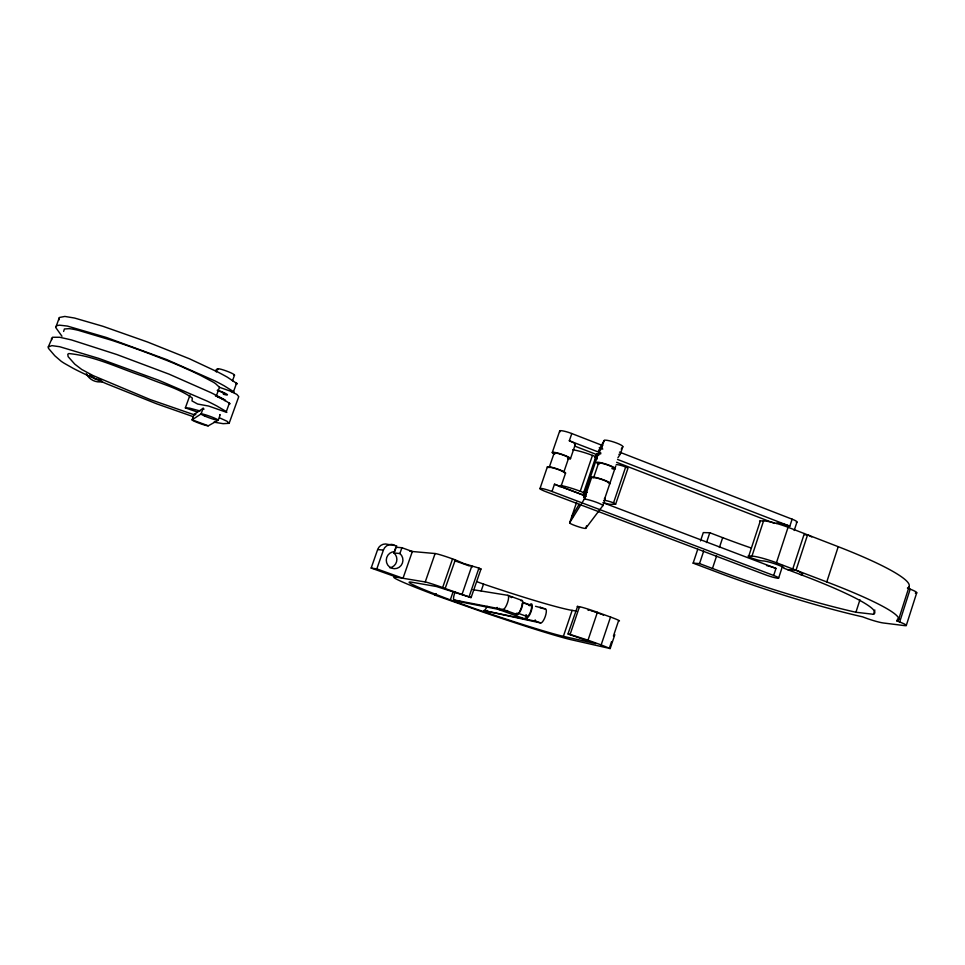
<?xml version="1.0" encoding="UTF-8"?>
<svg xmlns="http://www.w3.org/2000/svg" width="965" height="965" viewBox="0 0 965 965"><rect width="100%" height="100%" fill="white"/><g stroke="black" fill="none" stroke-linecap="round" stroke-linejoin="round"><path stroke-width="1.45" d="M229.441 403.816L230.14 403.708L220.008 397.339A110.155 10.965 20.4 0 0 210.756 392.562L169.14 374.179L116.825 354.529L71.362 339.897L59.806 337.28L52.52 337.255L48.274 346.954L48.491 348.377L54.836 355.796L61.145 361.248A111.614 10.386 20.2 0 0 64.197 363.25L73.195 368.341A99.13 9.18 20.2 0 0 87.188 375.204L95.209 378.847A115.33 10.772 20.2 0 0 106.633 383.805L156.523 403.768L193.121 416.627M51.495 338.305L51.688 339.789M235.991 383.817L237.33 383.841L227.318 377.158A110.034 12.304 20.5 0 0 218.138 372.213L189.514 358.811L147.5 341.996L102.809 326.254L74.546 318.04L64.848 316.436L59.372 317.485L55.741 327.521L61.965 336.254M59.01 318.148L59.142 319.801M906.28 625.501L916.714 592.836M697.755 549.266L693.135 563.15L720.131 573.307A143.894 15.766 17.8 0 0 862.638 616.852L865.267 617.841A13.98 1.423 17.6 0 0 883.421 622.992L904.301 625.585A14.366 1.484 17.4 0 0 899.67 622.003L896.943 620.965L897.607 618.915M898.548 619.675L909.163 586.503M899.67 622.003L910.176 589.145L907.462 588.095A140.383 17.949 17.7 0 0 838.223 546.685L807.572 534.827L804.738 534.767M693.135 563.15L699.541 563.596L712.472 568.457A145.619 16.2 17.8 0 0 855.919 612.256L873.482 614.283L874.845 610.025M855.919 612.256L859.948 599.772M896.943 620.965A140.637 15.138 17.9 0 0 826.776 581.931L838.223 546.685M778.61 578.107L782.736 565.502M794.195 530.485L796.945 522.077M800.468 574.537A19.023 2.195 17.7 0 0 792.76 568.976L804.34 533.573L788.067 527.276A18.986 2.63 17.5 0 0 763.556 520.919L760.336 520.907A7.563 1.049 17.6 0 0 759.962 521.631M787.609 569.639L796.016 570.219L807.572 534.827M760.336 520.907L748.804 555.912L751.976 556.081A19.023 2.22 17.8 0 1 776.439 562.752L788.067 527.276M773.677 575.466L552.004 491.487A9.626 1.134 18.7 0 0 540.424 488.362A9.626 1.134 18.7 0 0 546.142 491.788L765.559 574.826A9.493 1.037 17.9 0 0 777.681 578.204A9.493 1.037 17.9 0 0 773.677 575.466L775.993 568.409L602.92 502.632M776.68 523.537A9.469 1.327 17.5 0 1 780.564 523.428A9.469 1.327 17.5 0 1 789.828 526.202L792.12 519.182L619.506 452.103M751.976 556.081L763.556 520.919M700.518 540.931L703.292 532.596L709.794 532.74L722.676 537.65A145.353 19.191 17.6 0 0 750.71 547.831M699.541 563.596L703.738 550.967M706.525 542.559L709.794 532.74M712.472 568.457L716.645 555.852M719.432 547.457L722.676 537.65M436.192 593.644L435.661 595.176L434.781 595.067L482.922 612.051A110.625 4.113 19.1 0 0 571.292 639.747L610.182 648.552L601.159 644.909L610.531 617.045L597.407 612.28A14.692 0.832 18.8 0 0 579.47 606.72L577.263 606.43L579.555 607.48M609.265 648.456L611.581 641.568M613.426 636.056L618.517 620.893A14.68 0.832 18.8 0 0 610.531 617.045M610.182 648.552L614.826 634.717M409.86 551.28L435.106 553.536A15.03 0.893 19.1 0 1 452.561 558.892L455.323 559.893L445.13 588.541L471.113 597.6L436.337 586.491L412.248 582.293A111.096 4.125 19 0 0 450.305 599.892L475.057 608.734A111.735 4.198 19.1 0 0 563.367 636.357L572.149 610.387L576.563 611.159M563.367 636.357L595.815 643.631L567.939 634.005L577.589 606.406M603.74 500.353A11.496 1.423 18.5 0 0 604.126 500.353A7.648 0.941 18.5 0 1 613.535 502.862L625.67 466.976L627.974 468.266L615.622 504.2L610.411 504.321A7.599 0.929 18.5 0 1 603.776 502.777M568.252 634.017L570.11 634.427L579.47 606.72M601.159 644.909L588.011 640.193L597.407 612.28M539.954 488.652L547.36 466.903M604.416 498.459A9.867 1.23 18.5 0 0 605.345 498.29L602.848 505.684L585.719 528.337A8.504 0.881 18.7 0 1 577.167 526.347A8.504 0.881 18.7 0 1 569.627 522.849L576.612 502.331M560.532 485.443A18.962 2.328 18.6 0 1 580.255 491.269L592.45 455.396L595.863 456.722A11.471 1.677 18.4 0 0 597.299 458.845M585.888 494.828A11.496 1.423 18.5 0 1 583.68 492.572L595.863 456.722M598.228 454.032L583.632 496.975L586.684 491.957A9.867 1.23 18.5 0 0 587.094 492.572M569.627 522.849L584.175 499.339L591.702 477.205M595.405 459.147L601.69 447.784L604.187 440.438A9.831 1.556 18.3 0 1 614.319 442.211A9.831 1.556 18.3 0 1 622.811 446.723L620.326 454.069L617.926 457.724M593.559 477.832L598.565 463.116M585.719 528.337L586.587 525.78M604.597 498.977L615.779 465.974M552.004 491.487L554.477 484.225L586.225 496.287M574.561 444.563A9.602 1.448 18.6 0 0 569.326 440.776L571.799 433.55L602.667 445.553M568.662 457.953L563.741 472.368A7.696 1.013 18.7 0 0 556.479 468.93A7.696 1.013 18.7 0 0 549.169 467.518L554.175 453.043M561.087 486.203L565.562 473.091M570.472 458.677L575.381 444.298M481.173 590.942L483.525 584.09A111.566 6.104 19.1 0 0 572.149 610.387M450.305 599.892L453.152 591.654M462.006 594.488L471.861 565.9M469.074 596.744L478.942 568.083L463.67 563.488L455.323 559.893M471.113 597.552L481.004 568.988L478.942 568.083M552.282 452.513L559.748 430.848M435.661 595.176A110.312 4.077 19.1 0 1 396.362 577.179L425.239 581.967L435.106 553.536M425.239 581.967A15.042 0.615 19.2 0 1 442.645 587.54L452.561 558.892M389.788 567.782A8.396 8.203 -82.3 0 0 393.877 552.945L395.879 547.227L401.91 547.722L412.344 551.498L403.008 578.288L376.808 568.904L371.163 568.059L377.653 549.555A8.396 8.215 -83.3 0 1 388.159 544.441L396.687 545.828L394.649 551.654A8.54 8.335 -82.5 0 0 386.627 562.692A8.54 8.335 -82.5 0 0 399.245 567.239A8.54 8.335 -82.5 0 0 399.884 553.536L401.91 547.722M376.808 568.904L383.394 550.086A8.54 8.347 -83.5 0 1 394.07 544.875M216.281 396.132L219.477 387.303L215.509 383.612A46.706 5.115 20.3 0 0 213.265 382.164L200.599 375.433A98.659 10.543 20.5 0 0 192.288 371.453L181.239 366.483A75.041 8.13 20.4 0 0 167.826 360.85L149.768 353.817A116.717 12.328 20.4 0 0 111.88 340.356L78.129 330.283A55.68 6.043 20.6 0 0 69.166 328.643L64.39 328.993L63.63 331.441M232.469 380.849L234.495 375.24M194.146 414.769L149.961 399.474L93.05 375.578L81.711 369.462L74.763 364.131L68.129 356.64L67.791 354.252L68.841 353.552C95.149 356.061 119.684 368.63 144.666 376.76C160.467 383.744 178.223 387.942 192.337 398.05L192.011 400.921L197.608 404.033L208.585 406.036L226.811 412.405L226.329 411.572L229.417 403.02M219.477 387.303A10.313 1.122 20.1 0 1 221.709 388.087L234.23 392.502L233.53 391.633L236.618 383.093M213.904 422.151L223.132 423.671L229.127 423.321L238.765 396.627L236.847 394.395L230.659 391.356M197.15 411.959L185.352 407.893L189.948 395.24M204.061 409.112A9.143 0.869 20 0 1 203.145 408.267L194.061 414.492L192.119 419.823A8.637 0.736 19.9 0 0 199.393 423.309A8.637 0.736 19.9 0 0 208.283 425.806L218.199 420.257L220.249 414.624A9.143 0.869 20 0 1 219.646 414.648M203.145 408.267L201.094 413.913L192.119 419.823L208.283 425.806M216.329 371.959L217.475 368.799L215.279 370.669M594.85 457.506L596.997 453.574M598.445 450.945L604.187 440.438M55.789 326.785L56.851 325.651L59.516 325.169L67.393 326.074L106.488 337.509L166.523 359.523L214.978 380.922A110.082 11.737 20.4 0 1 224.182 385.807L233.53 391.633M48.274 346.954L51.881 345.627L59.697 346.725L98.756 358.401L158.899 380.331L207.584 401.295A110.203 10.386 20.3 0 1 216.86 406L226.329 411.572M579.205 504.285L571.799 516.468A8.504 0.917 18.6 0 1 573.379 516.48M621.231 449.171L622.811 446.723M185.352 407.893L189.393 408.099L200.081 410.957M615.622 504.2L613.535 502.862M101.651 380.053L95.209 378.847L89.95 374.951M377.653 549.555L383.394 550.086M393.877 552.945L399.884 553.536M478.519 568.711L480.908 568.988M472.959 589.687L507.819 595.321L522.162 600.495M509.713 596.563L512.548 597.021A7.467 2.111 -70.4 0 0 511.305 597.649M588.011 610.194L588.964 610.35M535.539 606.297L545.454 608.903A7.431 2.256 -70.4 0 1 545.309 616.37A7.431 2.256 -70.4 0 1 540.677 622.968L483.815 610.58A6.659 1.785 -70.4 0 0 487.096 606.358M541.027 608.119L545.454 608.903M455.022 592.208A6.683 1.665 -70.4 0 0 454.081 599.965L502.994 609.458L517.168 614.536M454.081 599.965L458.351 601.485L507.723 611.147A7.467 2.111 -70.4 0 1 507.12 610.507M483.815 610.58L535.985 621.279L540.677 622.968M570.11 634.427L588.011 640.193M591.171 610.893L592.534 611.291M594.102 611.786L595.779 612.329M596.611 612.606L598.228 613.161M472.283 567.022L471.222 566.648M371.163 568.059L396.953 577.275M517.65 613.125L527.071 616.502M442.645 587.54L445.42 588.529M497.892 609.229L525.611 619.156M476.674 581.618L483.525 584.09M522.849 602.329L530.907 605.236M523.561 602.944L530.485 605.441M469.364 565.972L462.537 563.488A14.861 0.869 19.1 0 0 454.443 560.713M599.699 613.692L601.074 614.198M580.255 491.269L583.68 492.572M561.22 486.674L585.61 495.938M776.439 562.752L792.76 568.976M796.016 570.219L826.776 581.931M599.277 447.543L602.076 448.629M569.326 440.776L600.918 453.007M617.54 459.449L789.828 526.202M574.537 446.011L598.445 455.263M616.635 462.307L774.557 523.404M602.377 614.693L603.511 615.163M219.899 417.978L227.125 421.307L229.127 423.321M507.819 595.321A7.479 2.087 -70.4 0 1 507.494 602.763A7.479 2.087 -70.4 0 1 502.994 609.458M522.162 603.294A5.971 1.725 -70.4 0 1 519.701 611.291M518.905 612.389A5.971 1.725 -70.4 0 1 518.651 612.642M530.135 605.513A5.959 1.749 -70.4 0 1 531.486 608.215A5.959 1.749 -70.4 0 1 528.699 615.332A5.959 1.749 -70.4 0 1 526.408 615.031M521.028 600.797A7.455 2.147 -70.4 0 1 521.474 608.589A7.455 2.147 -70.4 0 1 516.396 613.161M529.146 605.622A7.455 2.195 -70.4 0 1 532.234 606.358A7.455 2.195 -70.4 0 1 528.627 616.454A7.455 2.195 -70.4 0 1 525.804 614.982M527.469 617.889A7.286 2.147 -70.4 0 1 524.9 618.191M529.616 605.538A7.286 2.147 -70.4 0 1 530.292 605.381M535.985 621.279A7.443 2.232 -70.4 0 1 535.177 619.892M539.785 607.564A7.443 2.232 -70.4 0 1 540.774 607.214M499.375 608.312A7.31 2.026 -70.4 0 1 497.156 607.431M459.617 600.628A6.683 1.689 -70.4 0 1 458.351 601.485M488.037 612.1A6.646 1.809 -70.4 0 1 487.397 610.459M560.195 431.765A9.59 1.484 18.6 0 1 562.293 430.812A9.59 1.484 18.6 0 1 571.799 433.55M554.827 453.936A7.684 1.086 18.7 0 1 561.292 454.419A7.684 1.086 18.7 0 1 568.011 458.254M547.915 467.615A9.614 1.267 18.7 0 1 556.371 468.628A9.614 1.267 18.7 0 1 565.056 473.284M554.187 454.093A9.602 1.351 18.7 0 1 555.563 452.573A9.602 1.351 18.7 0 1 568.216 456.903A9.602 1.351 18.7 0 1 567.625 458.689M554.477 484.225A9.626 1.182 18.7 0 1 560.098 486.843M585.417 498.386A9.578 1.158 18.5 0 1 585.453 496.927M598.915 454.949A9.566 1.423 18.4 0 1 600.7 453.912M766.572 565.526A9.493 1.086 17.8 0 1 775.993 568.409M792.12 519.182A9.469 1.363 17.4 0 1 796.306 522.282M616.237 464.599A7.636 1.11 18.3 0 1 625.67 466.976M572.703 449.762A18.926 2.75 18.5 0 1 592.45 455.396M873.482 614.283A139.129 14.945 18 0 0 802.072 575.14L783.833 568.204A11.387 1.315 17.8 0 0 776.258 564.296A11.387 1.315 17.8 0 0 763.363 560.93L761.747 560.834A7.575 0.881 17.8 0 1 752.109 558.192A7.575 0.881 17.8 0 1 748.804 555.912M910.176 589.145A14.342 1.761 17.1 0 1 915.303 593.101M804.34 533.573A18.986 2.606 17.4 0 1 811.782 536.962M584.175 499.339A9.867 1.182 18.5 0 1 594.211 501.498A9.867 1.182 18.5 0 1 602.848 505.684M608.469 482.693A7.877 1.062 18.5 0 1 608.396 482.97M594.006 477.675A7.877 1.062 18.5 0 1 600.495 479.074A7.877 1.062 18.5 0 1 607.612 481.981M598.867 463.658A7.877 1.134 18.4 0 1 607.009 464.768A7.877 1.134 18.4 0 1 612.341 468.327M592.1 477.856A9.855 1.327 18.5 0 1 601.774 479.219A9.855 1.327 18.5 0 1 609.398 483.718M598.915 464.286A9.843 1.411 18.4 0 1 599.977 462.524A9.843 1.411 18.4 0 1 613.173 466.988A9.843 1.411 18.4 0 1 612.039 468.725M620.326 454.069A9.831 1.508 18.4 0 1 618.891 454.322M602.799 449.027A9.831 1.508 18.4 0 1 601.69 447.784M217.994 369.535A9.119 1.098 20.2 0 1 226.136 370.898A9.119 1.098 20.2 0 1 233.88 375.325M194.061 414.492A8.637 0.772 20 0 1 195.811 414.697M217.354 390.499A6.092 0.651 20.1 0 1 223.675 393.069A6.092 0.651 20.1 0 1 223.253 393.744M217.451 396.905A6.092 0.627 20.1 0 1 222.42 399.498M217.427 390.162A9.131 0.977 20.1 0 1 226.872 394.227A9.131 0.977 20.1 0 1 223.47 394.251M215.376 395.831A9.143 0.941 20.1 0 1 223.784 399.269A9.143 0.941 20.1 0 1 224.375 400.547M102.447 381.621A14.186 13.787 22.4 0 1 86.367 373.744M204.556 415.963A9.143 0.832 20 0 0 218.199 420.257A9.143 0.832 20 0 0 206.208 415.034A9.143 0.832 20 0 0 204.556 415.963"/></g></svg>
